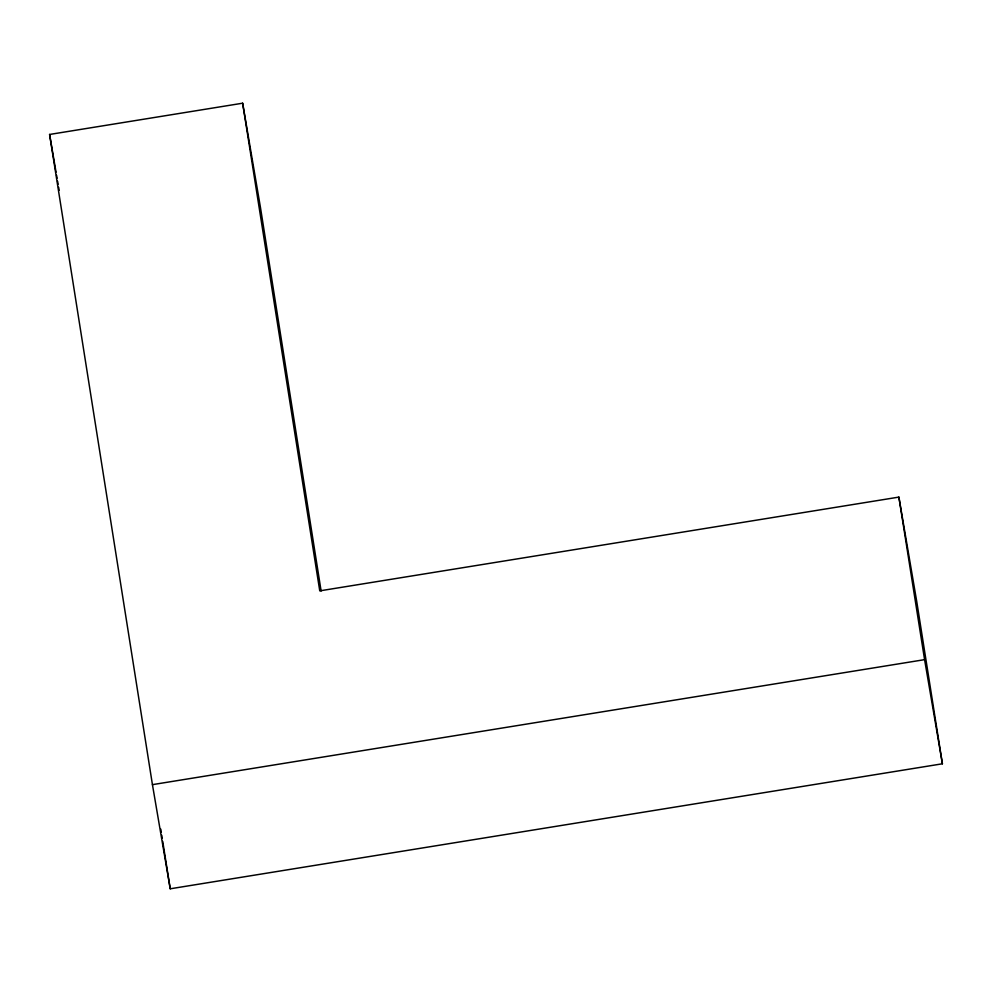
<?xml version="1.0" encoding="UTF-8"?>
<svg xmlns="http://www.w3.org/2000/svg" width="992" height="992" viewBox="0 0 992 992"><rect width="100%" height="100%" fill="white"/><g stroke="black" fill="none" stroke-linecap="round" stroke-linejoin="round"><path stroke-width="1.49" d="M242.643 103.205L319.759 590.86L898.888 497.104L916.695 601.251L942.4 763.79L170.227 888.795L152.433 784.647L49.6 134.453L242.643 103.205L260.437 207.353L321.123 591.046M152.433 784.647L924.594 659.655L942.4 763.79M49.6 134.453L56.048 172.186M56.569 175.212L57.077 178.225M57.598 181.251L58.119 184.264M58.627 187.277L59.148 190.303M898.888 497.104L924.594 659.655M160.791 829.126L161.274 832.189M161.758 835.239L162.242 838.302M162.725 841.365L170.227 888.795"/></g></svg>
